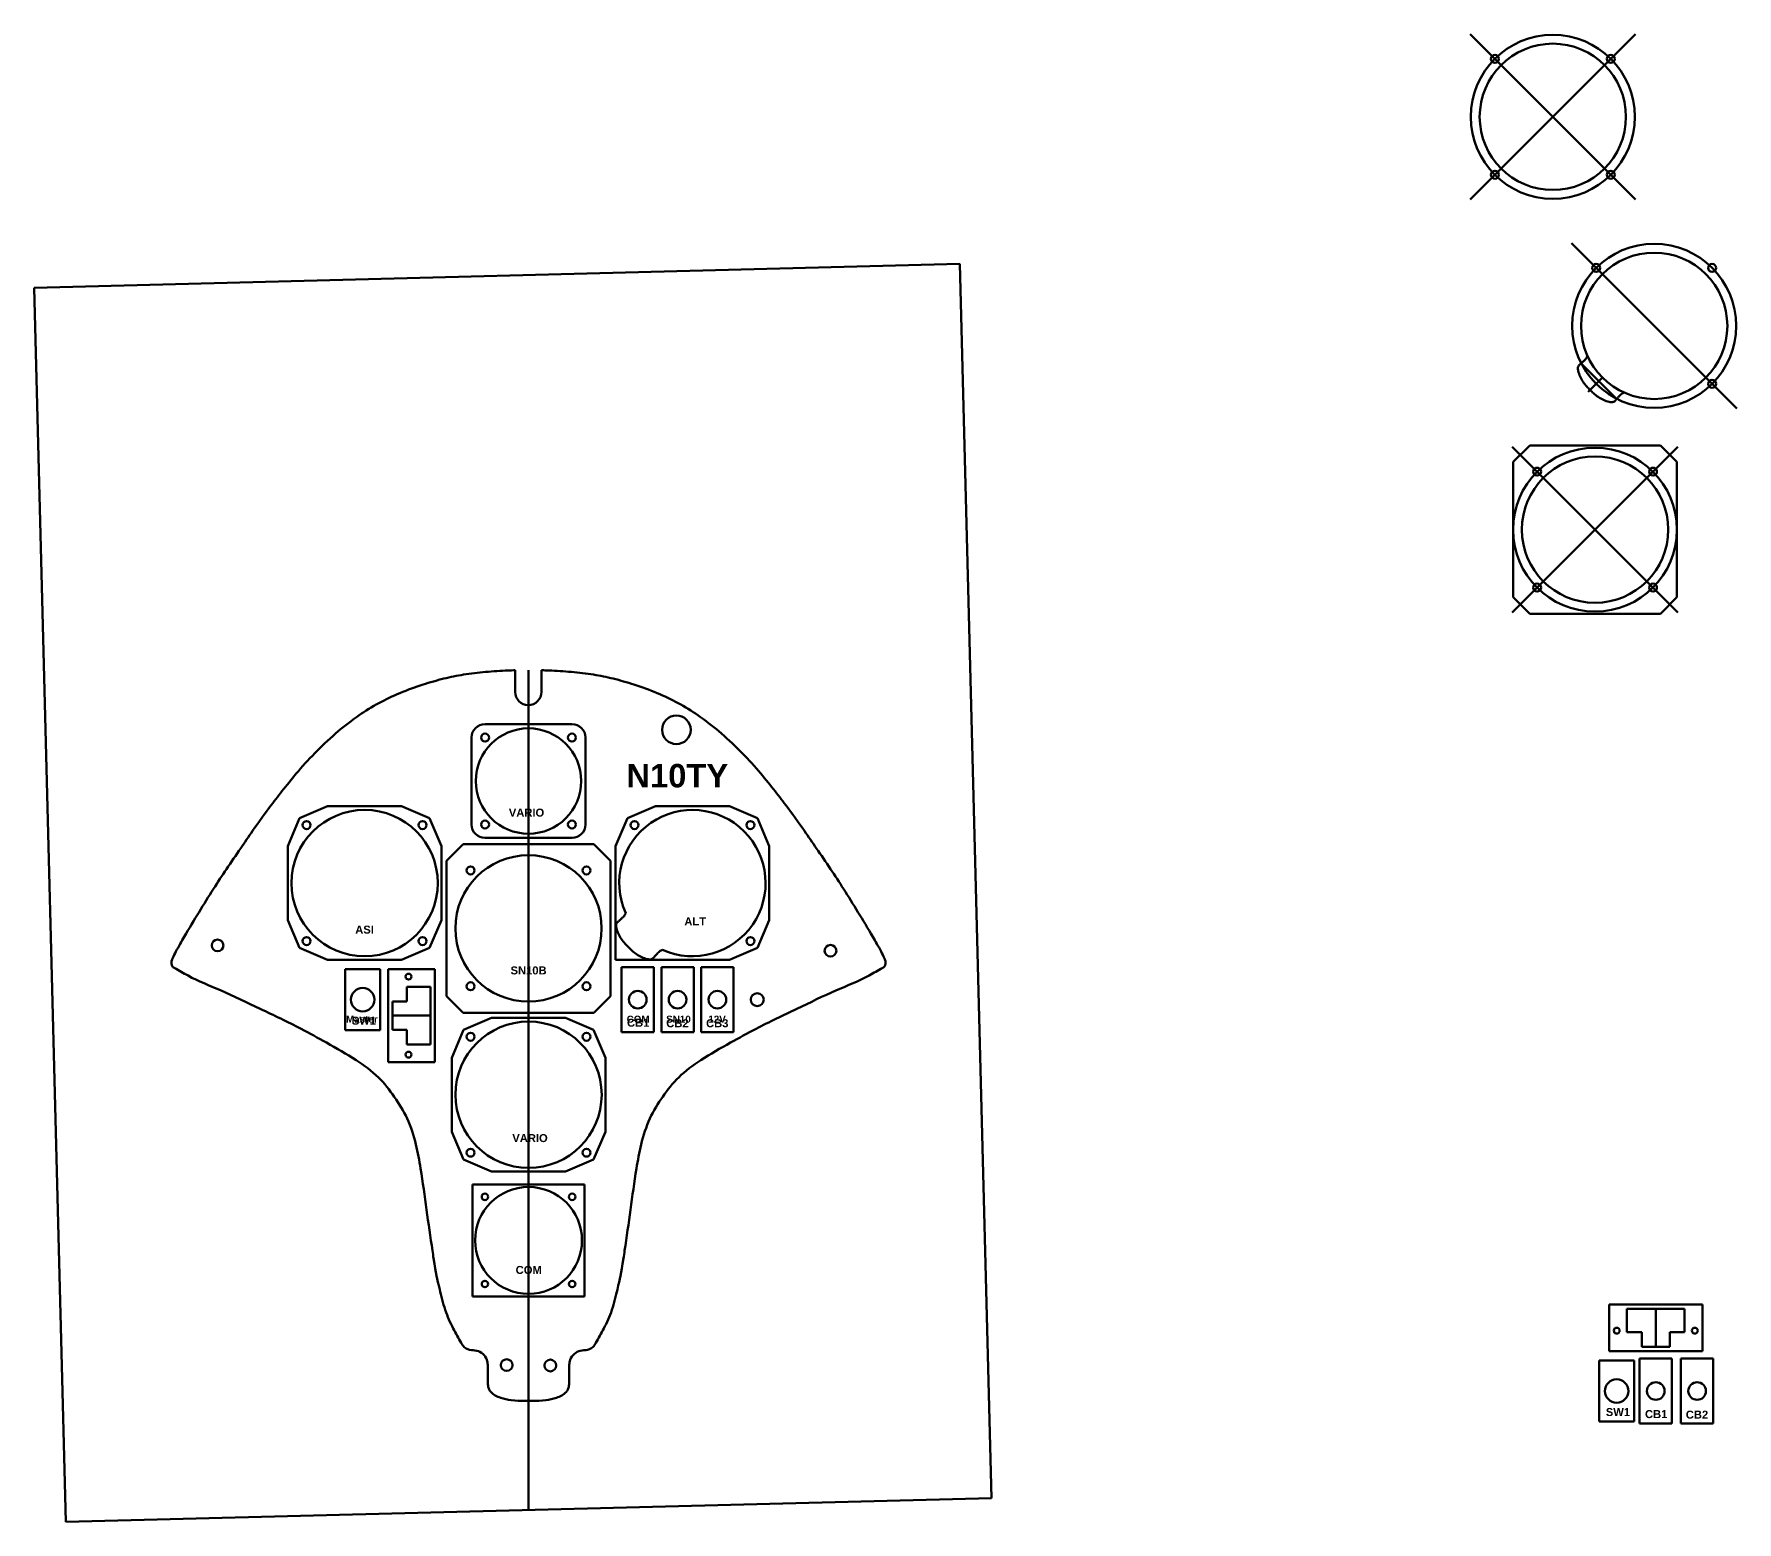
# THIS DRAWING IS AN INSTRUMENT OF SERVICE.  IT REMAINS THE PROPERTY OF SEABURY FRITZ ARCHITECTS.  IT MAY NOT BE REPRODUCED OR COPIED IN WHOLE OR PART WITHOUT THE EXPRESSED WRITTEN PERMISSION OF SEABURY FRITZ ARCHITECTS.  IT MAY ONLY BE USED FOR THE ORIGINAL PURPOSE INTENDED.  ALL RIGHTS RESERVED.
# Model space of a CAD drawing. Header units: inches. Extents: x -1 to 2289, y -1 to 1683.
# Drawn here: x -0.68 to 35.68, y 0 to 31.77 of the extents above; entities that cross this region are included whole.
import ezdxf

# ---------------------------------------------------------------- set-up
doc = ezdxf.new("R2010")
doc.units = ezdxf.units.IN
doc.header["$LTSCALE"] = 48
doc.header["$MEASUREMENT"] = 0
doc.layers.add('dev-bounds', color=7, linetype='CONTINUOUS', lineweight=50)
doc.layers.add('dev-cutouts', color=4, linetype='CONTINUOUS', lineweight=50)
doc.styles.add('Arial-Bold', font='Arial-Bold')
picture_1 = doc.add_image_def('image1.jpg', size_in_pixel=(3024, 4032))

msp = doc.modelspace()

# ---------------------------------------------------------------- linework, layer by layer
at = {"layer": 'dev-bounds', "color": 4}
for p, q in [((9.881, 18.189), (9.882, 0.253)), ((8.666, 16.752), (8.666, 14.886)), ((10.809, 17.034), (8.953, 17.034)), ((11.096, 14.891), (11.096, 16.747)), ((5.592, 15.28), (4.995, 15.026)), ((7.172, 15.28), (5.592, 15.28)), ((7.172, 15.28), (7.768, 15.026)), ((12.591, 15.28), (11.995, 15.026)), ((14.171, 15.28), (12.591, 15.28)), ((14.171, 15.28), (14.768, 15.026)), ((4.742, 14.43), (4.995, 15.026)), ((8.022, 14.43), (7.768, 15.026)), ((11.741, 14.43), (11.995, 15.026)), ((15.021, 14.43), (14.768, 15.026)), ((8.948, 14.604), (10.814, 14.604)), ((4.742, 14.43), (4.742, 12.85)), ((8.022, 12.85), (8.022, 14.43)), ((8.131, 14.118), (8.486, 14.473)), ((11.276, 14.473), (8.486, 14.473)), ((11.276, 14.473), (11.631, 14.118)), ((11.741, 14.43), (11.741, 12)), ((15.021, 12.85), (15.021, 14.43)), ((8.131, 14.118), (8.131, 11.228)), ((11.631, 11.228), (11.631, 14.118)), ((4.742, 12.85), (4.995, 12.254)), ((8.022, 12.85), (7.768, 12.254)), ((15.021, 12.85), (14.768, 12.254)), ((5.592, 12), (4.995, 12.254)), ((5.592, 12), (7.172, 12)), ((7.172, 12), (7.768, 12.254)), ((11.741, 12), (14.171, 12)), ((14.171, 12), (14.768, 12.254)), ((5.965, 10.497), (5.965, 11.805)), ((5.965, 11.805), (6.715, 11.805)), ((6.715, 11.805), (6.715, 10.497)), ((6.882, 9.815), (6.882, 11.805)), ((6.882, 11.805), (7.882, 11.805)), ((7.882, 11.805), (7.882, 9.815)), ((11.869, 11.843), (12.559, 11.843)), ((11.869, 10.459), (11.869, 11.843)), ((12.559, 11.843), (12.559, 10.459)), ((12.719, 11.843), (13.409, 11.843)), ((12.719, 10.459), (12.719, 11.843)), ((13.409, 11.843), (13.409, 10.459)), ((13.569, 11.843), (14.259, 11.843)), ((13.569, 10.459), (13.569, 11.843)), ((14.259, 11.843), (14.259, 10.459)), ((8.131, 11.228), (8.486, 10.873)), ((11.276, 10.873), (11.631, 11.228)), ((7.787, 10.81), (6.977, 10.81)), ((8.486, 10.873), (11.276, 10.873)), ((9.092, 10.761), (8.495, 10.508)), ((10.672, 10.761), (9.092, 10.761)), ((10.672, 10.761), (11.268, 10.508)), ((6.715, 10.497), (5.965, 10.497)), ((8.242, 9.911), (8.495, 10.508)), ((11.522, 9.911), (11.268, 10.508)), ((12.559, 10.459), (11.869, 10.459)), ((13.409, 10.459), (12.719, 10.459)), ((14.259, 10.459), (13.569, 10.459)), ((8.242, 9.911), (8.242, 8.331)), ((11.522, 8.331), (11.522, 9.911)), ((7.882, 9.815), (6.882, 9.815)), ((8.242, 8.331), (8.495, 7.735)), ((11.522, 8.331), (11.268, 7.735)), ((9.092, 7.481), (8.495, 7.735)), ((10.672, 7.481), (11.268, 7.735)), ((9.092, 7.481), (10.672, 7.481)), ((11.077, 7.206), (8.687, 7.206)), ((8.687, 7.206), (8.687, 4.816)), ((11.077, 4.816), (11.077, 7.206)), ((8.687, 4.816), (11.077, 4.816)), ((32.952, 3.645), (32.952, 4.645)), ((32.952, 4.645), (34.942, 4.645)), ((33.947, 4.55), (33.947, 3.74)), ((34.942, 4.645), (34.942, 3.645)), ((34.942, 3.645), (32.952, 3.645)), ((32.738, 2.141), (32.738, 3.449)), ((32.738, 3.449), (33.488, 3.449)), ((33.488, 3.449), (33.488, 2.141)), ((33.603, 3.487), (34.293, 3.487)), ((33.603, 2.103), (33.603, 3.487)), ((34.293, 3.487), (34.293, 2.103)), ((34.486, 3.487), (35.176, 3.487)), ((34.486, 2.103), (34.486, 3.487)), ((35.176, 3.487), (35.176, 2.103)), ((33.488, 2.141), (32.738, 2.141)), ((34.293, 2.103), (33.603, 2.103)), ((35.176, 2.103), (34.486, 2.103))]:
    msp.add_line(p, q, dxfattribs=at)
for centre, start, end in [((8.953, 16.747), 90, 180), ((10.809, 16.747), 0, 90), ((8.953, 14.891), 180, 270), ((10.809, 14.891), 270, 0)]:
    msp.add_arc(centre, 0.287, start, end, dxfattribs=at)
at = {"layer": 'dev-cutouts', "color": 4}
for p, q in [((29.983, 28.233), (33.517, 31.767)), ((33.517, 28.233), (29.983, 31.767)), ((35.681, 23.77), (32.147, 27.304)), ((32.357, 24.733), (33.11, 23.98)), ((32.809, 24.432), (32.505, 24.128)), ((30.884, 19.419), (34.418, 22.953)), ((34.418, 19.419), (30.884, 22.953)), ((30.901, 22.631), (31.256, 22.986)), ((34.046, 22.986), (31.256, 22.986)), ((34.046, 22.986), (34.401, 22.631)), ((30.901, 22.631), (30.901, 19.741)), ((34.401, 19.741), (34.401, 22.631)), ((30.901, 19.741), (31.256, 19.386)), ((34.046, 19.386), (34.401, 19.741)), ((31.256, 19.386), (34.046, 19.386)), ((9.595, 17.722), (9.595, 18.184)), ((10.159, 18.184), (10.159, 17.722)), ((7.787, 11.425), (7.287, 11.425)), ((7.287, 11.425), (7.287, 11.11)), ((7.787, 10.195), (7.787, 11.425)), ((6.977, 10.51), (6.977, 11.11)), ((6.977, 11.11), (7.287, 11.11)), ((6.977, 10.51), (7.287, 10.51)), ((7.287, 10.51), (7.287, 10.195)), ((7.287, 10.195), (7.787, 10.195)), ((34.562, 4.55), (33.332, 4.55)), ((33.332, 4.55), (33.332, 4.05)), ((34.562, 4.05), (34.562, 4.55)), ((33.332, 4.05), (33.647, 4.05)), ((33.647, 3.74), (33.647, 4.05)), ((34.247, 4.05), (34.562, 4.05)), ((34.247, 3.74), (34.247, 4.05)), ((34.247, 3.74), (33.647, 3.74))]:
    msp.add_line(p, q, dxfattribs=at)
for centre, radius in [((31.75, 30), 1.75), ((31.75, 30), 1.562), ((30.513, 31.237), 0.085), ((32.987, 31.237), 0.085), ((30.513, 28.763), 0.085), ((32.987, 28.763), 0.085), ((33.914, 25.537), 1.75), ((33.914, 25.537), 1.562), ((32.676, 26.774), 0.085), ((35.151, 26.774), 0.085), ((35.151, 24.299), 0.085), ((32.651, 21.186), 1.75), ((32.651, 21.186), 1.562), ((31.414, 22.424), 0.085), ((33.889, 22.424), 0.085), ((31.414, 19.949), 0.085), ((33.889, 19.949), 0.085), ((13.039, 16.912), 0.305), ((9.881, 15.819), 1.125), ((8.953, 16.747), 0.085), ((10.809, 16.747), 0.085), ((6.382, 13.64), 1.562), ((5.144, 14.878), 0.085), ((7.619, 14.878), 0.085), ((8.953, 14.891), 0.085), ((10.809, 14.891), 0.085), ((12.144, 14.878), 0.085), ((14.619, 14.878), 0.085), ((9.881, 12.673), 1.562), ((8.644, 13.911), 0.085), ((11.119, 13.911), 0.085), ((3.243, 12.308), 0.125), ((5.144, 12.403), 0.085), ((7.619, 12.403), 0.085), ((14.619, 12.403), 0.085), ((16.329, 12.195), 0.125), ((7.321, 11.643), 0.0625), ((6.34, 11.151), 0.25), ((8.644, 11.436), 0.085), ((11.119, 11.436), 0.085), ((12.214, 11.151), 0.188), ((13.064, 11.151), 0.188), ((13.914, 11.151), 0.188), ((14.764, 11.151), 0.138), ((9.882, 9.121), 1.562), ((8.644, 10.359), 0.085), ((11.119, 10.359), 0.085), ((7.321, 9.977), 0.0625), ((8.644, 7.884), 0.085), ((11.119, 7.884), 0.085), ((9.882, 6.011), 1.141), ((8.951, 6.942), 0.069), ((10.813, 6.942), 0.069), ((8.951, 5.08), 0.069), ((10.813, 5.08), 0.069), ((33.114, 4.084), 0.0625), ((34.78, 4.084), 0.0625), ((9.415, 3.348), 0.125), ((10.348, 3.34), 0.125), ((33.113, 2.795), 0.25), ((33.948, 2.795), 0.188), ((34.831, 2.795), 0.188)]:
    msp.add_circle(centre, radius, dxfattribs=at)
for centre, radius, start, end in [((9.877, 17.722), 0.282, 180, 0), ((13.381, 13.64), 1.562, 245.8274, 204.1726)]:
    msp.add_arc(centre, radius, start, end, dxfattribs=at)
for points, knots in [([(32.488, 24.897), (32.485, 24.888), (32.471, 24.851), (32.43, 24.804), (32.377, 24.759), (32.339, 24.724), (32.31, 24.699), (32.292, 24.675), (32.28, 24.633), (32.302, 24.513), (32.364, 24.372), (32.469, 24.247), (32.522, 24.193), (32.546, 24.169)], [0, 0, 0, 0, 0.0295464, 0.1165896, 0.1823938, 0.2394636, 0.2712627, 0.2965651, 0.3298537, 0.3975798, 0.6554858, 0.7824468, 0.8842043, 0.8842043, 0.8842043, 0.8842043]), ([(33.274, 24.111), (33.265, 24.108), (33.228, 24.094), (33.181, 24.053), (33.136, 24), (33.101, 23.962), (33.076, 23.933), (33.052, 23.915), (33.01, 23.903), (32.89, 23.925), (32.749, 23.987), (32.624, 24.092), (32.57, 24.145), (32.546, 24.169)], [0, 0, 0, 0, 0.0295464, 0.1165896, 0.1823938, 0.2394636, 0.2712627, 0.2965651, 0.3298537, 0.3975798, 0.6554858, 0.7824468, 0.8842043, 0.8842043, 0.8842043, 0.8842043]), ([(9.595, 18.184), (9.545, 18.183), (9.335, 18.176), (8.967, 18.152), (8.508, 18.1), (8.061, 18.007), (7.608, 17.877), (7.145, 17.708), (6.681, 17.491), (6.24, 17.217), (5.796, 16.878), (5.369, 16.47), (4.983, 16.062), (4.666, 15.661), (4.336, 15.244), (4.035, 14.821), (3.716, 14.352), (3.441, 13.956), (3.139, 13.49), (2.838, 13.014), (2.578, 12.57), (2.386, 12.247), (2.307, 12.082), (2.284, 12.032)], [10.541905, 10.541905, 10.541905, 10.541905, 10.690983, 11.171159, 11.647125, 12.07404, 12.535854, 13.0618, 13.557616, 14.049845, 14.610038, 15.220446, 15.813899, 16.316416, 16.745653, 17.422, 17.863737, 18.410244, 18.911622, 19.491457, 20.105325, 20.458883, 20.609387, 20.609387, 20.609387, 20.609387]), ([(10.159, 18.184), (10.211, 18.183), (10.424, 18.177), (10.795, 18.152), (11.255, 18.1), (11.701, 18.007), (12.155, 17.877), (12.618, 17.708), (13.081, 17.491), (13.522, 17.217), (13.967, 16.878), (14.394, 16.47), (14.78, 16.063), (15.097, 15.661), (15.426, 15.244), (15.728, 14.821), (16.046, 14.353), (16.322, 13.957), (16.624, 13.491), (16.924, 13.014), (17.185, 12.571), (17.377, 12.248), (17.456, 12.082), (17.479, 12.033)], [10.532923, 10.532923, 10.532923, 10.532923, 10.690983, 11.171159, 11.647125, 12.07404, 12.535854, 13.0618, 13.557616, 14.049845, 14.610038, 15.220446, 15.813899, 16.316416, 16.745653, 17.422, 17.863737, 18.410244, 18.911622, 19.491457, 20.105325, 20.458883, 20.609387, 20.609387, 20.609387, 20.609387]), ([(11.956, 13), (11.952, 12.991), (11.938, 12.955), (11.897, 12.908), (11.845, 12.862), (11.806, 12.827), (11.778, 12.802), (11.759, 12.778), (11.747, 12.736), (11.769, 12.616), (11.832, 12.476), (11.936, 12.351), (11.99, 12.296), (12.013, 12.272)], [0, 0, 0, 0, 0.0295464, 0.1165896, 0.1823938, 0.2394636, 0.2712627, 0.2965651, 0.3298537, 0.3975798, 0.6554858, 0.7824468, 0.8842043, 0.8842043, 0.8842043, 0.8842043]), ([(7.83, 5.792), (7.787, 6.084), (7.703, 6.667), (7.602, 7.425), (7.484, 8.08), (7.319, 8.609), (7.024, 9.082), (6.68, 9.524), (6.17, 9.895), (5.603, 10.214), (4.924, 10.591), (4.161, 10.948), (3.364, 11.339), (2.729, 11.584), (2.414, 11.781), (2.29, 11.844), (2.261, 11.883), (2.254, 11.95), (2.265, 11.989), (2.28, 12.023), (2.284, 12.032)], [18.195257, 18.195257, 18.195257, 18.195257, 19.078234, 19.965257, 20.486303, 21.076506, 21.61369, 22.14985, 22.746374, 23.487647, 24.104215, 25.073717, 26.013006, 26.771014, 27.106131, 27.126653, 27.184656, 27.244102, 27.312058, 27.337552, 27.337552, 27.337552, 27.337552]), ([(11.934, 5.792), (11.976, 6.084), (12.061, 6.667), (12.162, 7.425), (12.279, 8.08), (12.445, 8.609), (12.739, 9.083), (13.083, 9.524), (13.593, 9.896), (14.16, 10.214), (14.839, 10.591), (15.602, 10.948), (16.399, 11.34), (17.034, 11.585), (17.349, 11.782), (17.472, 11.845), (17.501, 11.884), (17.509, 11.95), (17.498, 11.99), (17.483, 12.023), (17.479, 12.033)], [18.195257, 18.195257, 18.195257, 18.195257, 19.078234, 19.965257, 20.486303, 21.076506, 21.61369, 22.14985, 22.746374, 23.487647, 24.104215, 25.073717, 26.013006, 26.771014, 27.106131, 27.126653, 27.184656, 27.244102, 27.312058, 27.337552, 27.337552, 27.337552, 27.337552]), ([(12.741, 12.215), (12.732, 12.211), (12.696, 12.197), (12.649, 12.156), (12.603, 12.103), (12.568, 12.065), (12.543, 12.037), (12.519, 12.018), (12.477, 12.006), (12.357, 12.028), (12.217, 12.091), (12.092, 12.195), (12.038, 12.248), (12.013, 12.272)], [0, 0, 0, 0, 0.0295464, 0.1165896, 0.1823938, 0.2394636, 0.2712627, 0.2965651, 0.3298537, 0.3975798, 0.6554858, 0.7824468, 0.8842043, 0.8842043, 0.8842043, 0.8842043]), ([(9.882, 2.587), (9.859, 2.587), (9.735, 2.586), (9.536, 2.585), (9.273, 2.646), (9.114, 2.721), (9.032, 2.831), (9.017, 2.903), (9.012, 3.018), (9.011, 3.169), (9.02, 3.331), (8.993, 3.479), (8.916, 3.597), (8.774, 3.67), (8.648, 3.661), (8.549, 3.704), (8.493, 3.742), (8.406, 3.883), (8.258, 4.153), (8.097, 4.495), (7.937, 5.162), (7.906, 5.294), (7.838, 5.736), (7.83, 5.792)], [13.647686, 13.647686, 13.647686, 13.647686, 13.71677, 14.017937, 14.245775, 14.505833, 14.566135, 14.647616, 14.720112, 14.913706, 15.098947, 15.204041, 15.361017, 15.504104, 15.659341, 15.737587, 15.8017, 15.934106, 16.306965, 16.754998, 17.181299, 18.010938, 18.131286, 18.131286, 18.131286, 18.131286]), ([(9.882, 2.587), (9.905, 2.587), (10.029, 2.586), (10.228, 2.585), (10.491, 2.646), (10.649, 2.721), (10.731, 2.831), (10.746, 2.903), (10.752, 3.018), (10.752, 3.169), (10.744, 3.331), (10.77, 3.479), (10.847, 3.597), (10.99, 3.67), (11.116, 3.661), (11.215, 3.704), (11.27, 3.742), (11.358, 3.883), (11.506, 4.153), (11.667, 4.495), (11.826, 5.162), (11.858, 5.294), (11.925, 5.736), (11.934, 5.792)], [13.647686, 13.647686, 13.647686, 13.647686, 13.71677, 14.017937, 14.245775, 14.505833, 14.566135, 14.647616, 14.720112, 14.913706, 15.098947, 15.204041, 15.361017, 15.504104, 15.659341, 15.737587, 15.8017, 15.934106, 16.306965, 16.754998, 17.181299, 18.010938, 18.131286, 18.131286, 18.131286, 18.131286])]:
    msp.add_open_spline(points, degree=3, knots=knots, dxfattribs=at)

# ---------------------------------------------------------------- texts
at = {"layer": 'dev-bounds', "color": 4, "style": 'Arial-Bold'}
for s, p in [('VARIO', (9.461, 15.059)), ('ASI', (6.182, 12.561)), ('ALT', (13.208, 12.736)), ('SN10B', (9.498, 11.69)), ('SW1', (6.108, 10.617)), ('CB1', (11.984, 10.573)), ('CB2', (12.822, 10.562)), ('CB3', (13.672, 10.562)), ('VARIO', (9.535, 8.11)), ('COM', (9.607, 5.295)), ('SW1', (32.881, 2.261)), ('CB1', (33.718, 2.217)), ('CB2', (34.589, 2.206))]:
    msp.add_text(s, height=0.1709, dxfattribs=at).set_placement(p)
at = {"layer": 'dev-cutouts', "color": 4, "style": 'Arial-Bold'}
for s, height, p in [('N10TY', 0.5, (11.971, 15.683)), ('Master', 0.15, (5.985, 10.659)), ('COM', 0.15, (11.977, 10.659)), ('SN10', 0.15, (12.821, 10.659)), ('12V', 0.15, (13.72, 10.659))]:
    msp.add_text(s, height=height, dxfattribs=at).set_placement(p)

# ---------------------------------------------------------------- pictures from other files: only their frames are drawn
at = {"layer": 'dev-bounds', "color": 4}
image = msp.add_image(picture_1, insert=(0, 0), size_in_units=(19.77, 26.361), rotation=1.4676, dxfattribs=at)
image.dxf.flags = 1

doc.saveas('drawing.dxf')
